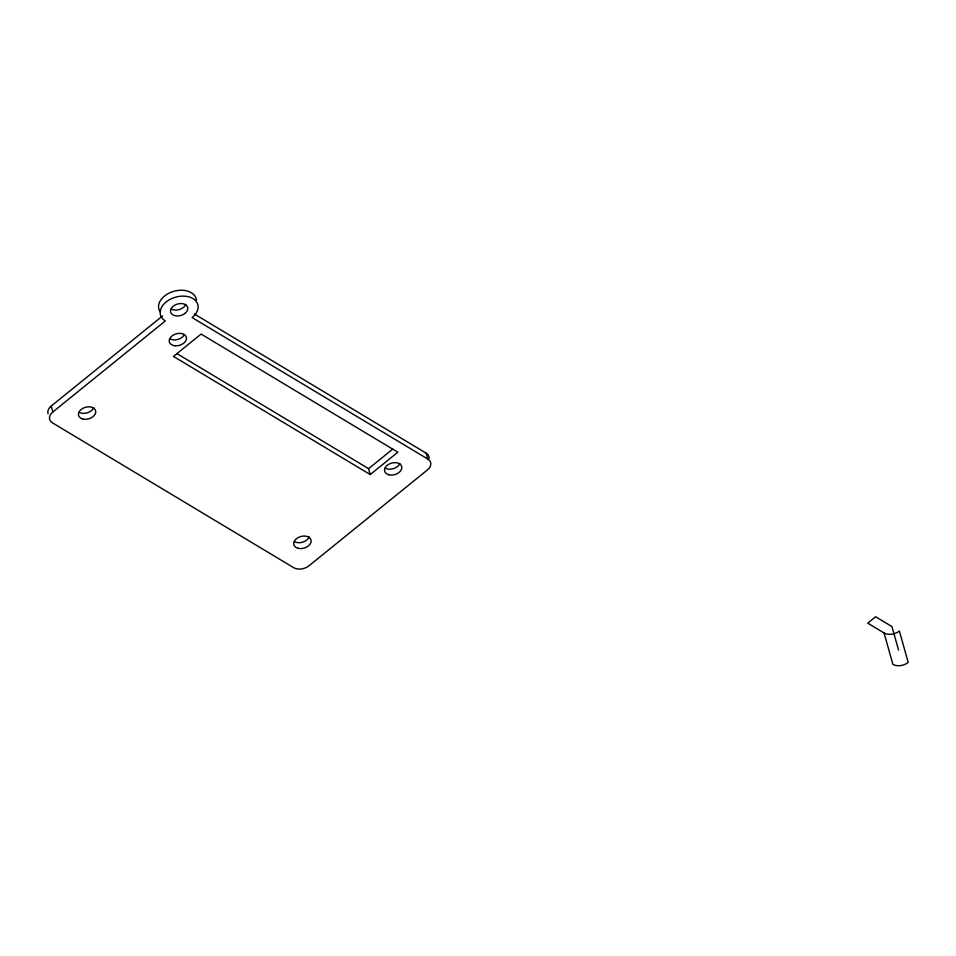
<?xml version="1.0" encoding="UTF-8"?>
<svg xmlns="http://www.w3.org/2000/svg" width="956" height="956" viewBox="0 0 956 956"><rect width="100%" height="100%" fill="white"/><g stroke="black" fill="none" stroke-linecap="round" stroke-linejoin="round"><path stroke-width="1.43" d="M48.087 413.84A11.054 7.469 -15.7 0 1 51.206 406.073L162.508 315.982M52.855 411.964L165.328 320.929A19.347 13.073 -15.7 0 1 166.141 301.953A19.347 13.073 -15.7 0 1 192.945 298.571A19.347 13.073 -15.7 0 1 192.132 317.559L427.882 459.095A11.054 7.469 -15.7 0 1 427.416 469.946L309.027 565.761A11.054 7.469 -15.7 0 1 293.707 567.697L52.389 422.803A11.054 7.469 -15.7 0 1 52.855 411.964L51.206 406.073M370.235 474.558L173.466 356.421L201.095 334.062L397.851 452.2L370.235 474.558L368.574 468.667L392.749 449.105M171.172 308.979L172.928 309.72A8.843 5.975 -15.7 0 0 181.592 308.633L183.421 307.426A8.843 5.975 -15.7 0 0 185.787 304.402M884.061 632.944L892.88 664.348A11.054 7.469 -15.7 0 0 908.2 662.412L899.381 631.02A11.054 7.469 -15.7 0 1 884.061 632.944L867.725 623.145L875.612 616.751L891.948 626.562L898.568 650.104M194.295 313.962L426.221 453.204A11.054 7.469 -15.7 0 1 429.16 458.235M176.92 353.601L368.574 468.667M426.221 453.204L427.882 459.095M160.058 311.704A19.347 13.073 -15.7 0 1 173.132 291.52A19.347 13.073 -15.7 0 1 196.422 300.315M309.135 536.973A8.927 6.035 -15.7 0 1 294.388 541.598M399.823 463.505A8.843 5.975 -15.7 0 1 385.208 468.082M184.365 334.54A8.843 5.975 -15.7 0 1 169.594 338.615M93.772 407.615A8.843 5.975 -15.7 0 1 79.193 412.311M185.082 313.317L183.241 314.524A8.843 5.975 -15.7 0 1 174.578 315.611L172.821 314.859A8.843 5.975 -15.7 0 1 173.203 306.183A8.843 5.975 -15.7 0 1 185.452 304.641A8.843 5.975 -15.7 0 1 185.082 313.317M388.614 474.726A8.843 5.975 -15.7 0 0 401.843 467.771A8.843 5.975 -15.7 0 0 389.08 464.09A8.843 5.975 -15.7 0 0 388.614 474.726M297.818 548.242A8.927 6.035 -15.7 0 0 311.154 541.227A8.927 6.035 -15.7 0 0 298.272 537.511A8.927 6.035 -15.7 0 0 297.818 548.242M174.936 345.749A8.843 5.975 -15.7 0 0 186.384 337.229A8.843 5.975 -15.7 0 0 172.235 335.759A8.843 5.975 -15.7 0 0 174.936 345.749M82.622 418.931A8.843 5.975 -15.7 0 0 95.755 411.881A8.843 5.975 -15.7 0 0 82.897 408.32A8.843 5.975 -15.7 0 0 82.622 418.931"/></g></svg>
